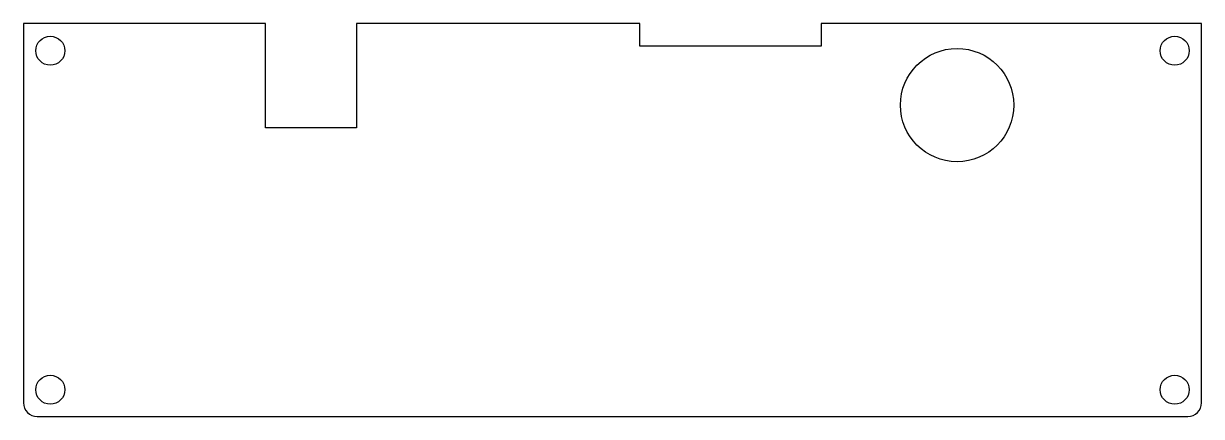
# Model space of a CAD drawing. Header units: millimetres. Extents: x -65 to 65, y -45 to -2.
import ezdxf

# ---------------------------------------------------------------- set-up
doc = ezdxf.new("R2010")
doc.units = ezdxf.units.MM
doc.layers.get('0').update_dxf_attribs({"linetype": 'CONTINUOUS'})

msp = doc.modelspace()

# ---------------------------------------------------------------- linework, layer by layer
msp.add_lwpolyline([(3, -4.1), (3, -1.6), (-28.25, -1.6), (-28.25, -13.1), (-38.25, -13.1), (-38.25, -1.6), (-64.95, -1.6), (-64.95, -43.46, 0.414214), (-63.46, -44.95), (63.46, -44.95, 0.414214), (64.95, -43.46), (64.95, -1.6), (23, -1.6), (23, -4.1)], format="xyb", close=True)
for centre, major_axis in [((-62, -4.6), (1.6, 0)), ((62, -4.6), (-1.6, 0)), ((38, -10.6), (-6.25, 0)), ((-62, -42), (1.6, 0)), ((62, -42), (-1.6, 0))]:
    msp.add_ellipse(centre, major_axis=major_axis, ratio=1)

doc.saveas('drawing.dxf')
